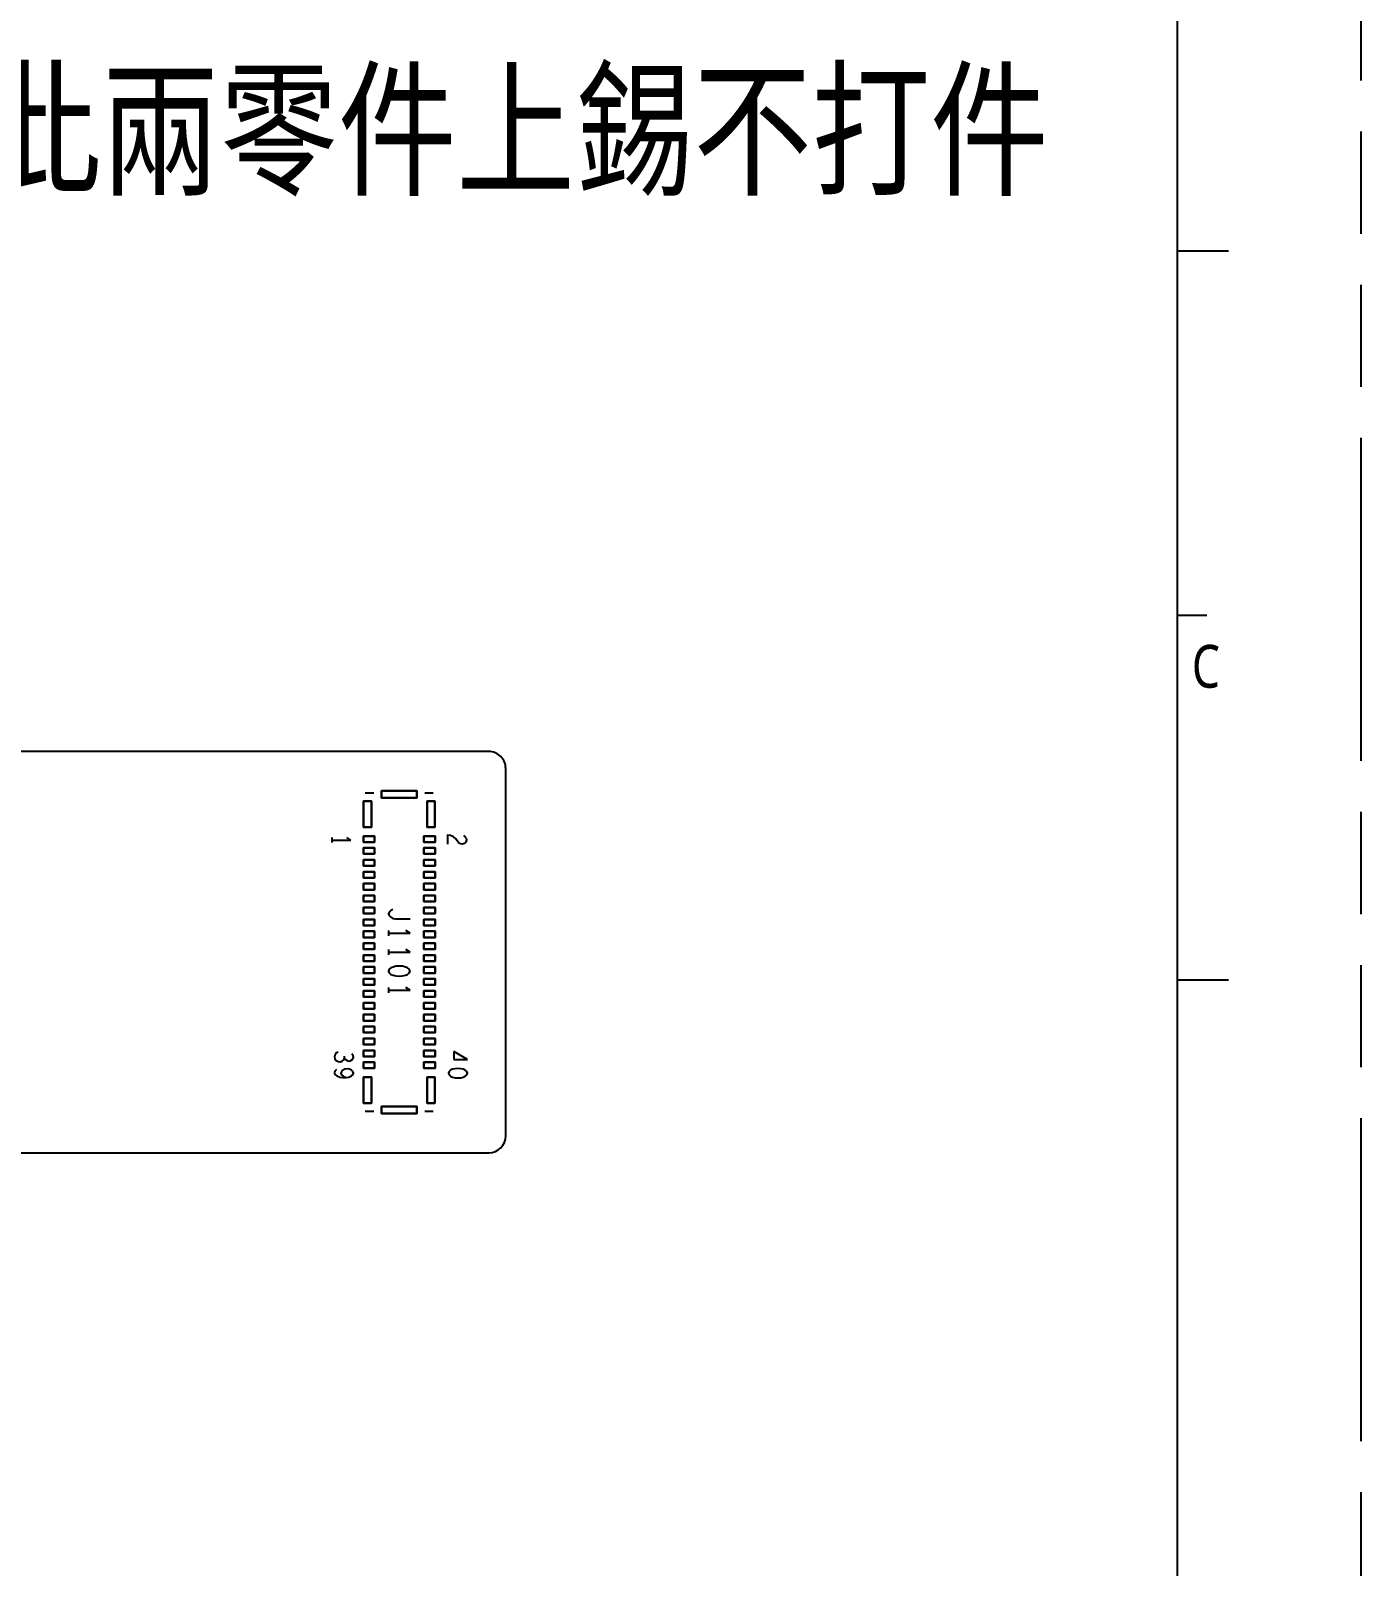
# Model space of a CAD drawing. Header units: millimetres. Extents: x 3228 to 3404, y -274 to -150.
# Drawn here: x 3365.05 to 3404.17, y -237.62 to -192.47 of the extents above; entities that cross this region are included whole.
import ezdxf

# ---------------------------------------------------------------- set-up
doc = ezdxf.new("R2010")
doc.units = ezdxf.units.MM
doc.linetypes.add('PHANTOM', pattern=[29.5, 9.5, -1.5, 3, -1.5, 3, -1.5, 9.5])
doc.layers.get('0').update_dxf_attribs({"lineweight": 25})
doc.layers.add('0PAPERF', color=2, linetype='PHANTOM', plot=False)
for name, color, linetype in [('outline_layer0', 5, 'Continuous'), ('s_layer2', 7, 'Continuous'), ('鵬鼎', 5, 'Continuous')]:
    doc.layers.add(name, color=color, linetype=linetype)
doc.layers.add('SPT', color=6, linetype='Continuous', lineweight=25)
doc.layers.add('備註', color=1, linetype='Continuous', lineweight=20)
doc.styles.get("Standard").update_dxf_attribs({"font": 'simplex.shx', "width": 0.8, "height": 4})

msp = doc.modelspace()

# ---------------------------------------------------------------- linework, layer by layer
for p, q in [((3398.769, -270.513), (3398.769, -156.092)), ((3398.769, -198.946), (3400.269, -198.946)), ((3398.769, -209.66), (3399.626, -209.66)), ((3398.769, -220.373), (3400.269, -220.373))]:
    msp.add_line(p, q)
at = {"layer": '0PAPERF'}
msp.add_line((3404.17, -273.941), (3404.17, -149.662), dxfattribs=at)
at = {"layer": 'outline_layer0'}
msp.add_lwpolyline([(3281.575, -236.802), (3351.834, -236.802, 0.198849), (3352.541, -236.509), (3363.296, -225.754, -0.198916), (3364.003, -225.461), (3378.516, -225.461, 0.414068), (3379.016, -224.961), (3379.016, -214.166, 0.414218), (3378.516, -213.666), (3364.003, -213.666, -0.198916), (3363.296, -213.373), (3352.544, -202.621, 0.198916), (3351.837, -202.328), (3281.537, -202.328, 0.198917), (3280.83, -202.621), (3269.076, -214.375, -0.198733), (3268.722, -214.521), (3260.642, -214.521, 0.414362), (3260.141, -215.021), (3260.141, -224.021, 0.414216), (3260.642, -224.521), (3268.673, -224.521, -0.198921), (3269.026, -224.668), (3280.868, -236.509, 0.198917)], format="xyb", close=True, dxfattribs=at)
at = {"layer": 's_layer2'}
for p, q in [((3375.135, -214.888), (3374.884, -214.888)), ((3376.884, -214.888), (3376.634, -214.888)), ((3373.899, -216.189), (3373.899, -216.342)), ((3374.458, -216.266), (3374.346, -216.189)), ((3373.899, -216.266), (3374.458, -216.266)), ((3375.567, -218.924), (3375.567, -219.086)), ((3376.202, -219.005), (3376.075, -218.924)), ((3375.567, -219.005), (3376.202, -219.005)), ((3375.567, -219.482), (3375.567, -219.644)), ((3375.567, -219.563), (3376.202, -219.563)), ((3376.202, -219.563), (3376.075, -219.482)), ((3375.567, -220.598), (3375.567, -220.761)), ((3375.567, -220.679), (3376.202, -220.679)), ((3376.202, -220.679), (3376.075, -220.598)), ((3377.889, -222.715), (3377.488, -222.48)), ((3377.488, -222.48), (3377.488, -222.715)), ((3377.488, -222.715), (3377.889, -222.715)), ((3374.884, -224.238), (3375.135, -224.238)), ((3376.634, -224.238), (3376.884, -224.238))]:
    msp.add_line(p, q, dxfattribs=at)
for points in [[(3375.364, -215.025), (3376.405, -215.025), (3376.405, -214.822), (3375.364, -214.822)], [(3374.838, -215.884), (3375.066, -215.884), (3375.066, -215.122), (3374.838, -215.122)], [(3376.703, -215.884), (3376.931, -215.884), (3376.931, -215.122), (3376.703, -215.122)], [(3374.832, -216.327), (3375.162, -216.327), (3375.162, -216.149), (3374.832, -216.149)], [(3376.607, -216.327), (3376.937, -216.327), (3376.937, -216.149), (3376.607, -216.149)], [(3374.832, -216.677), (3375.162, -216.677), (3375.162, -216.499), (3374.832, -216.499)], [(3376.607, -216.677), (3376.937, -216.677), (3376.937, -216.499), (3376.607, -216.499)], [(3374.832, -217.027), (3375.162, -217.027), (3375.162, -216.849), (3374.832, -216.849)], [(3376.607, -217.027), (3376.937, -217.027), (3376.937, -216.849), (3376.607, -216.849)], [(3374.832, -217.377), (3375.162, -217.377), (3375.162, -217.199), (3374.832, -217.199)], [(3374.832, -217.727), (3375.162, -217.727), (3375.162, -217.549), (3374.832, -217.549)], [(3376.607, -217.377), (3376.937, -217.377), (3376.937, -217.199), (3376.607, -217.199)], [(3376.607, -217.727), (3376.937, -217.727), (3376.937, -217.549), (3376.607, -217.549)], [(3374.832, -218.077), (3375.162, -218.077), (3375.162, -217.899), (3374.832, -217.899)], [(3376.607, -218.077), (3376.937, -218.077), (3376.937, -217.899), (3376.607, -217.899)], [(3374.832, -218.427), (3375.162, -218.427), (3375.162, -218.249), (3374.832, -218.249)], [(3376.607, -218.427), (3376.937, -218.427), (3376.937, -218.249), (3376.607, -218.249)], [(3374.832, -218.777), (3375.162, -218.777), (3375.162, -218.599), (3374.832, -218.599)], [(3376.607, -218.777), (3376.937, -218.777), (3376.937, -218.599), (3376.607, -218.599)], [(3374.832, -219.127), (3375.162, -219.127), (3375.162, -218.949), (3374.832, -218.949)], [(3374.832, -219.477), (3375.162, -219.477), (3375.162, -219.299), (3374.832, -219.299)], [(3376.607, -219.127), (3376.937, -219.127), (3376.937, -218.949), (3376.607, -218.949)], [(3376.607, -219.477), (3376.937, -219.477), (3376.937, -219.299), (3376.607, -219.299)], [(3374.832, -219.827), (3375.162, -219.827), (3375.162, -219.649), (3374.832, -219.649)], [(3376.607, -219.827), (3376.937, -219.827), (3376.937, -219.649), (3376.607, -219.649)], [(3374.832, -220.177), (3375.162, -220.177), (3375.162, -219.999), (3374.832, -219.999)], [(3375.884, -220.27), (3375.98, -220.263), (3376.064, -220.243), (3376.128, -220.216), (3376.181, -220.175), (3376.202, -220.121), (3376.181, -220.067), (3376.128, -220.026), (3376.064, -220), (3375.98, -219.979), (3375.884, -219.972), (3375.789, -219.979), (3375.705, -220), (3375.641, -220.026), (3375.588, -220.067), (3375.567, -220.121), (3375.588, -220.175), (3375.641, -220.216), (3375.705, -220.243), (3375.789, -220.263)], [(3376.607, -220.177), (3376.937, -220.177), (3376.937, -219.999), (3376.607, -219.999)], [(3374.832, -220.527), (3375.162, -220.527), (3375.162, -220.349), (3374.832, -220.349)], [(3374.832, -220.877), (3375.162, -220.877), (3375.162, -220.699), (3374.832, -220.699)], [(3376.607, -220.527), (3376.937, -220.527), (3376.937, -220.349), (3376.607, -220.349)], [(3376.607, -220.877), (3376.937, -220.877), (3376.937, -220.699), (3376.607, -220.699)], [(3374.832, -221.227), (3375.162, -221.227), (3375.162, -221.049), (3374.832, -221.049)], [(3376.607, -221.227), (3376.937, -221.227), (3376.937, -221.049), (3376.607, -221.049)], [(3374.832, -221.577), (3375.162, -221.577), (3375.162, -221.399), (3374.832, -221.399)], [(3376.607, -221.577), (3376.937, -221.577), (3376.937, -221.399), (3376.607, -221.399)], [(3374.832, -221.927), (3375.162, -221.927), (3375.162, -221.749), (3374.832, -221.749)], [(3376.607, -221.927), (3376.937, -221.927), (3376.937, -221.749), (3376.607, -221.749)], [(3374.832, -222.277), (3375.162, -222.277), (3375.162, -222.099), (3374.832, -222.099)], [(3374.832, -222.627), (3375.162, -222.627), (3375.162, -222.449), (3374.832, -222.449)], [(3376.607, -222.277), (3376.937, -222.277), (3376.937, -222.099), (3376.607, -222.099)], [(3376.607, -222.627), (3376.937, -222.627), (3376.937, -222.449), (3376.607, -222.449)], [(3374.321, -223.247), (3374.405, -223.235), (3374.48, -223.203), (3374.517, -223.165), (3374.535, -223.12), (3374.517, -223.069), (3374.48, -223.031), (3374.424, -223.006), (3374.349, -222.993), (3374.284, -223.006), (3374.219, -223.038), (3374.182, -223.076), (3374.172, -223.12), (3374.191, -223.171), (3374.237, -223.209)], [(3374.832, -222.977), (3375.162, -222.977), (3375.162, -222.799), (3374.832, -222.799)], [(3376.607, -222.977), (3376.937, -222.977), (3376.937, -222.799), (3376.607, -222.799)], [(3377.61, -223.261), (3377.693, -223.255), (3377.768, -223.236), (3377.824, -223.21), (3377.87, -223.172), (3377.889, -223.121), (3377.87, -223.07), (3377.824, -223.032), (3377.768, -223.007), (3377.693, -222.988), (3377.61, -222.982), (3377.526, -222.988), (3377.451, -223.007), (3377.395, -223.032), (3377.349, -223.07), (3377.33, -223.121), (3377.349, -223.172), (3377.395, -223.21), (3377.451, -223.236), (3377.526, -223.255)], [(3374.838, -224.004), (3375.066, -224.004), (3375.066, -223.242), (3374.838, -223.242)], [(3376.703, -224.004), (3376.931, -224.004), (3376.931, -223.242), (3376.703, -223.242)], [(3375.364, -224.305), (3376.405, -224.305), (3376.405, -224.102), (3375.364, -224.102)]]:
    msp.add_lwpolyline(points, close=True, dxfattribs=at)
for points in [[(3377.771, -216.132), (3377.826, -216.17), (3377.854, -216.214), (3377.864, -216.265), (3377.845, -216.329), (3377.799, -216.373), (3377.743, -216.386), (3377.687, -216.38), (3377.64, -216.354), (3377.547, -216.227), (3377.482, -216.17), (3377.389, -216.132), (3377.305, -216.119), (3377.305, -216.386)], [(3375.694, -218.312), (3375.63, -218.346), (3375.588, -218.386), (3375.567, -218.434), (3375.588, -218.488), (3375.63, -218.528), (3375.694, -218.569), (3375.778, -218.583), (3376.202, -218.583)], [(3374.088, -222.498), (3374.023, -222.536), (3373.986, -222.587), (3373.977, -222.644), (3373.986, -222.695), (3374.033, -222.746), (3374.088, -222.777), (3374.144, -222.784), (3374.21, -222.771), (3374.256, -222.727), (3374.275, -222.682), (3374.275, -222.625)], [(3374.275, -222.682), (3374.303, -222.72), (3374.349, -222.752), (3374.405, -222.765), (3374.461, -222.752), (3374.507, -222.72), (3374.535, -222.663), (3374.526, -222.606), (3374.489, -222.549)], [(3374.042, -223.012), (3373.995, -223.057), (3373.977, -223.108), (3373.995, -223.158), (3374.051, -223.203), (3374.135, -223.235), (3374.219, -223.247), (3374.321, -223.247)]]:
    msp.add_lwpolyline(points, dxfattribs=at)
at = {"layer": 'SPT', "linetype": 'Continuous'}
for points in [[(3375.364, -214.822), (3376.405, -214.822), (3376.405, -215.025), (3375.364, -215.025)], [(3374.838, -215.122), (3375.066, -215.122), (3375.066, -215.884), (3374.838, -215.884)], [(3376.703, -215.122), (3376.931, -215.122), (3376.931, -215.884), (3376.703, -215.884)], [(3374.832, -216.149), (3375.162, -216.149), (3375.162, -216.327), (3374.832, -216.327)], [(3376.607, -216.149), (3376.937, -216.149), (3376.937, -216.327), (3376.607, -216.327)], [(3374.832, -216.499), (3375.162, -216.499), (3375.162, -216.677), (3374.832, -216.677)], [(3376.607, -216.499), (3376.937, -216.499), (3376.937, -216.677), (3376.607, -216.677)], [(3374.832, -216.849), (3375.162, -216.849), (3375.162, -217.027), (3374.832, -217.027)], [(3376.607, -216.849), (3376.937, -216.849), (3376.937, -217.027), (3376.607, -217.027)], [(3374.832, -217.199), (3375.162, -217.199), (3375.162, -217.377), (3374.832, -217.377)], [(3374.832, -217.549), (3375.162, -217.549), (3375.162, -217.727), (3374.832, -217.727)], [(3376.607, -217.199), (3376.937, -217.199), (3376.937, -217.377), (3376.607, -217.377)], [(3376.607, -217.549), (3376.937, -217.549), (3376.937, -217.727), (3376.607, -217.727)], [(3374.832, -217.899), (3375.162, -217.899), (3375.162, -218.077), (3374.832, -218.077)], [(3376.607, -217.899), (3376.937, -217.899), (3376.937, -218.077), (3376.607, -218.077)], [(3374.832, -218.249), (3375.162, -218.249), (3375.162, -218.427), (3374.832, -218.427)], [(3376.607, -218.249), (3376.937, -218.249), (3376.937, -218.427), (3376.607, -218.427)], [(3374.832, -218.599), (3375.162, -218.599), (3375.162, -218.777), (3374.832, -218.777)], [(3376.607, -218.599), (3376.937, -218.599), (3376.937, -218.777), (3376.607, -218.777)], [(3374.832, -218.949), (3375.162, -218.949), (3375.162, -219.127), (3374.832, -219.127)], [(3374.832, -219.299), (3375.162, -219.299), (3375.162, -219.477), (3374.832, -219.477)], [(3376.607, -218.949), (3376.937, -218.949), (3376.937, -219.127), (3376.607, -219.127)], [(3376.607, -219.299), (3376.937, -219.299), (3376.937, -219.477), (3376.607, -219.477)], [(3374.832, -219.649), (3375.162, -219.649), (3375.162, -219.827), (3374.832, -219.827)], [(3376.607, -219.649), (3376.937, -219.649), (3376.937, -219.827), (3376.607, -219.827)], [(3374.832, -219.999), (3375.162, -219.999), (3375.162, -220.177), (3374.832, -220.177)], [(3376.607, -219.999), (3376.937, -219.999), (3376.937, -220.177), (3376.607, -220.177)], [(3374.832, -220.349), (3375.162, -220.349), (3375.162, -220.527), (3374.832, -220.527)], [(3374.832, -220.699), (3375.162, -220.699), (3375.162, -220.877), (3374.832, -220.877)], [(3376.607, -220.349), (3376.937, -220.349), (3376.937, -220.527), (3376.607, -220.527)], [(3376.607, -220.699), (3376.937, -220.699), (3376.937, -220.877), (3376.607, -220.877)], [(3374.832, -221.049), (3375.162, -221.049), (3375.162, -221.227), (3374.832, -221.227)], [(3376.607, -221.049), (3376.937, -221.049), (3376.937, -221.227), (3376.607, -221.227)], [(3374.832, -221.399), (3375.162, -221.399), (3375.162, -221.577), (3374.832, -221.577)], [(3376.607, -221.399), (3376.937, -221.399), (3376.937, -221.577), (3376.607, -221.577)], [(3374.832, -221.749), (3375.162, -221.749), (3375.162, -221.927), (3374.832, -221.927)], [(3376.607, -221.749), (3376.937, -221.749), (3376.937, -221.927), (3376.607, -221.927)], [(3374.832, -222.099), (3375.162, -222.099), (3375.162, -222.277), (3374.832, -222.277)], [(3374.832, -222.449), (3375.162, -222.449), (3375.162, -222.627), (3374.832, -222.627)], [(3376.607, -222.099), (3376.937, -222.099), (3376.937, -222.277), (3376.607, -222.277)], [(3376.607, -222.449), (3376.937, -222.449), (3376.937, -222.627), (3376.607, -222.627)], [(3374.832, -222.799), (3375.162, -222.799), (3375.162, -222.977), (3374.832, -222.977)], [(3376.607, -222.799), (3376.937, -222.799), (3376.937, -222.977), (3376.607, -222.977)], [(3374.838, -223.242), (3375.066, -223.242), (3375.066, -224.004), (3374.838, -224.004)], [(3376.703, -223.242), (3376.931, -223.242), (3376.931, -224.004), (3376.703, -224.004)], [(3375.364, -224.102), (3376.405, -224.102), (3376.405, -224.305), (3375.364, -224.305)]]:
    msp.add_lwpolyline(points, close=True, dxfattribs=at)

# ---------------------------------------------------------------- texts
at = {"layer": '備註', "color": 1, "linetype": 'Continuous', "insert": (3363.635, -193.79), "char_height": 3.19152, "width": 34.75764, "attachment_point": 1}
msp.add_mtext('{\\fPMingLiU|b0|i0|c136|p18;此兩零件上錫不打件}', dxfattribs=at)
at = {"layer": '鵬鼎', "insert": (3399.186, -210.531), "char_height": 1.25747, "width": 2.3719, "attachment_point": 1}
msp.add_mtext('{\\fMicrosoft JhengHei|b0|i0|c136|p0;\\C0;C}', dxfattribs=at)

doc.saveas('drawing.dxf')
